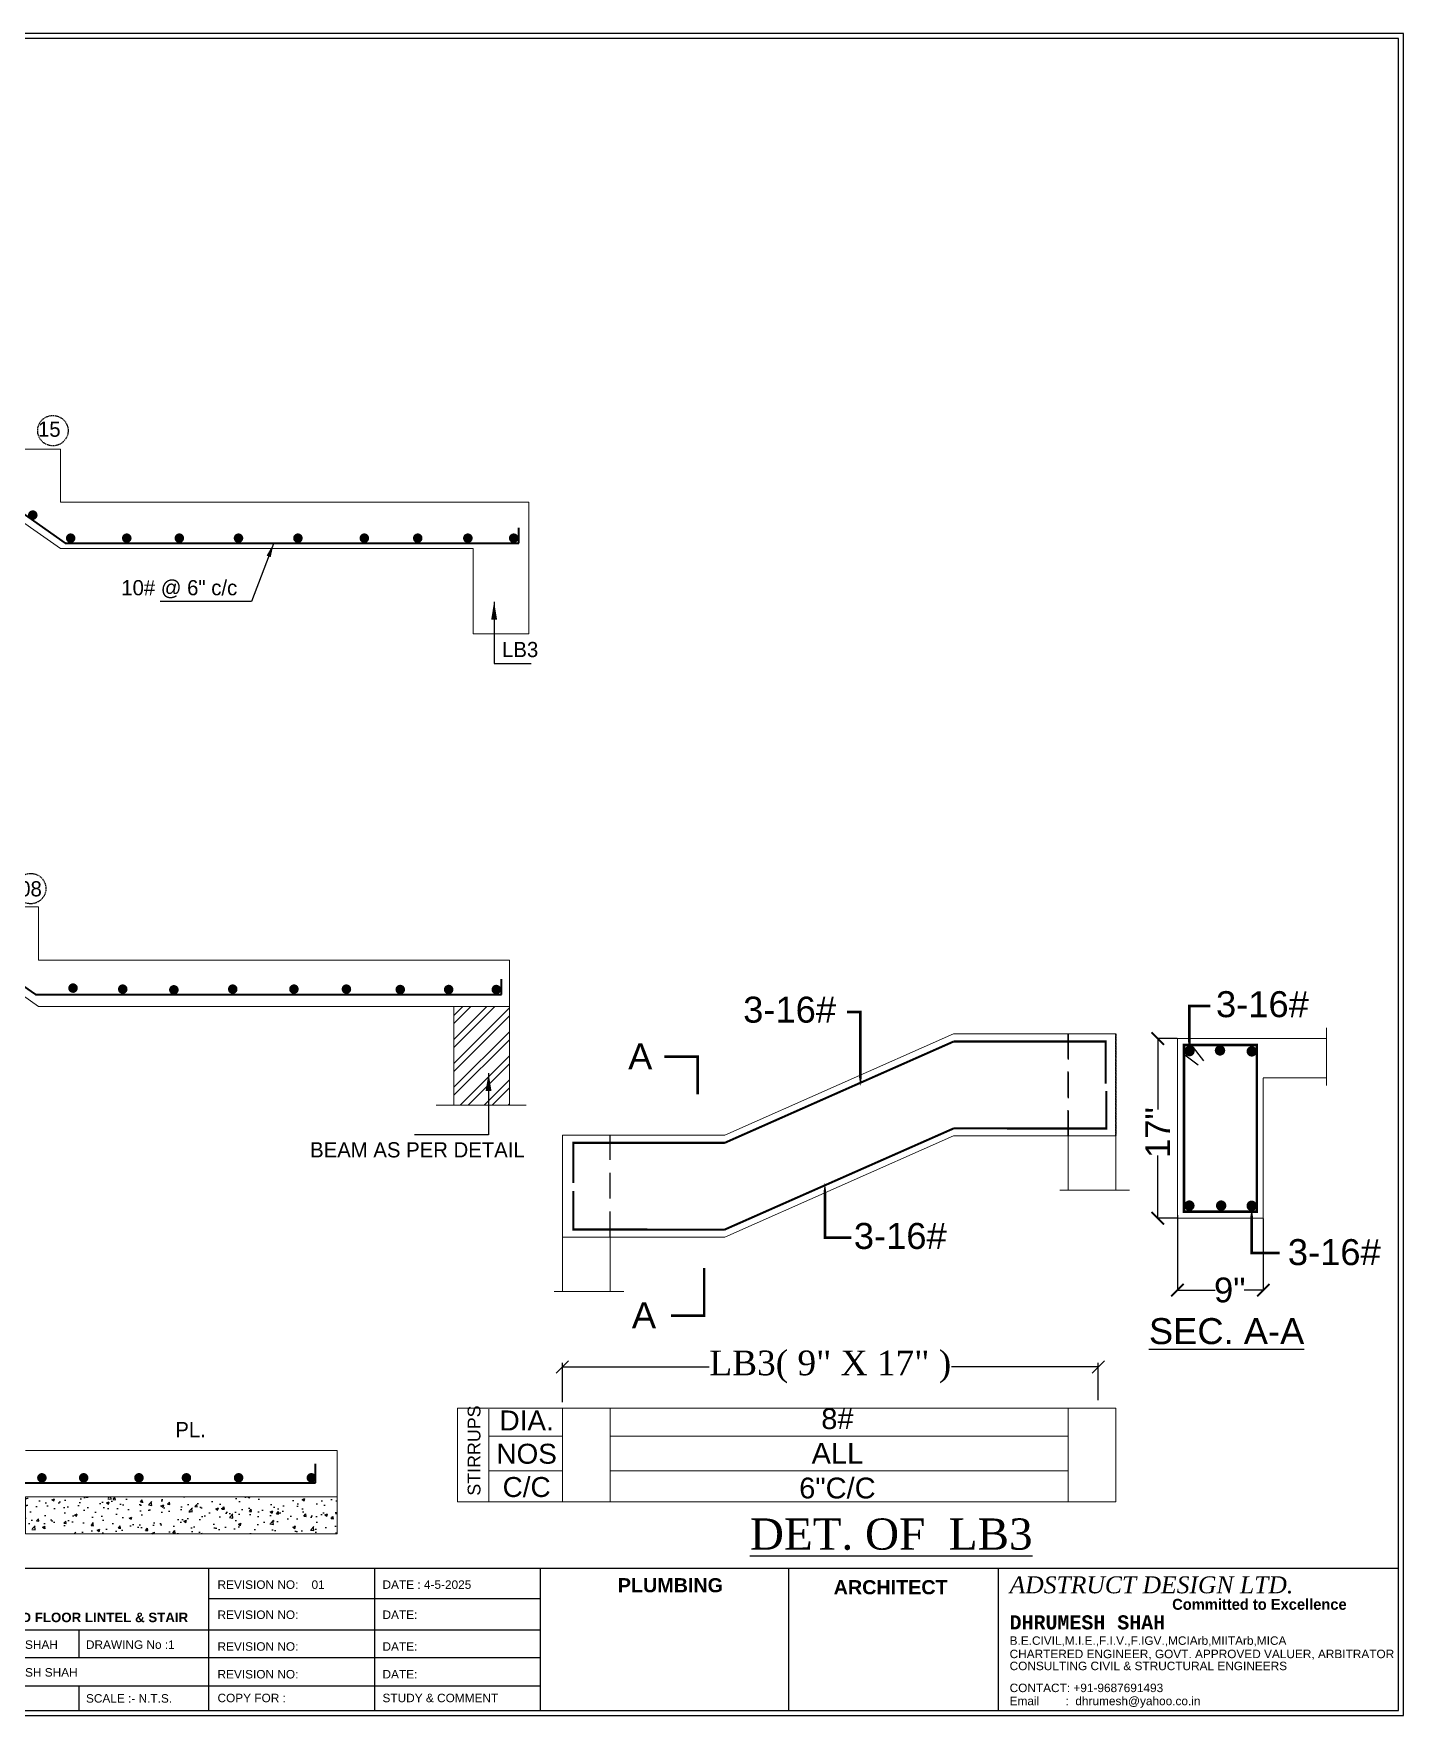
# Model space of a CAD drawing. Header units: millimetres. Extents: x 56222 to 120458, y -162468 to -121287.
# Drawn here: x 118305.6 to 118637.1, y -160230.3 to -159823.1 of the extents above; entities that cross this region are included whole.
import ezdxf

# ---------------------------------------------------------------- set-up
doc = ezdxf.new("R2010")
doc.units = ezdxf.units.MM
doc.header["$MEASUREMENT"] = 0
doc.header["$PDMODE"] = 35
for name, pattern in [('DASHED2', [0.375, 0.25, -0.125]), ('HIDDEN', [0.375, 0.25, -0.125]), ('TEXT', [0.125, 0, -0.125])]:
    doc.linetypes.add(name, pattern=pattern)
doc.layers.get('Defpoints').update_dxf_attribs({"color": 220})
doc.layers.add('0 @ 1', color=7, linetype='Continuous')
doc.layers.add('BASE', color=2, linetype='Continuous')
for name, color, linetype, lineweight in [('BEAM', 160, 'HIDDEN', 25), ('BM', 7, 'Continuous', 18), ('DIMENSION', 86, 'Continuous', 25), ('footing', 160, 'Continuous', 25), ('REINF.', 6, 'Continuous', 40), ('STAIR', 182, 'Continuous', 18), ('STEEL', 181, 'Continuous', 25), ('STR.TEXT.', 1, 'Continuous', 25), ('TEXT', 1, 'TEXT', 9), ('wall', 7, 'Continuous', 30)]:
    doc.layers.add(name, color=color, linetype=linetype, lineweight=lineweight)
doc.styles.add('arial', font='GOTHIC.TTF')
doc.styles.add('Dime _ Feet only', font='arial.ttf', dxfattribs={"height": 0.23})
doc.styles.add('KIRAN', font='times.ttf')
doc.styles.add('R1', font='times.ttf')
doc.styles.add('S1', font='times.ttf', dxfattribs={"height": 6.5})
doc.styles.add('style2', font='arial.ttf', dxfattribs={"height": 6})
doc.styles.add('VINAY', font='swiss.ttf')
doc.linetypes.add('ZIGZAG', pattern='A,0.0001,-0.2,[131,ltypeshp.shx,S=0.2,R=0,X=-0.2,Y=0],-0.4,[131,ltypeshp.shx,S=0.2,R=180,X=0.2,Y=0],-0.2', length=0.8001)
doc.dimstyles.new('Dime _ Feet only', dxfattribs={"dimtxt": 0.23, "dimasz": 0.1, "dimexe": 0.1, "dimexo": 0.1, "dimgap": 0.06, "dimtad": 0, "dimlfac": 39.375, "dimrnd": 1, "dimzin": 1, "dimdsep": 46, "dimlunit": 4, "dimtxsty": 'Dime _ Feet only', "dimblk": 'ARCHTICK', "dimcen": 0, "dimdle": 0.1, "dimclrd": 256, "dimclre": 256, "dimazin": 0, "dimtfac": 1, "dimtofl": 0, "dimtmove": 0, "dimatfit": 3, "dimldrblk": 'ARCHTICK', "dimfxl": 4.5, "dimfrac": 1, "dimtolj": 1, "dimtzin": 0, "dimarcsym": 1})
doc.dimstyles.new('KIRAN', dxfattribs={"dimtxt": 4, "dimasz": 3, "dimexe": 1, "dimexo": 2, "dimgap": 1, "dimtad": 0, "dimdec": 1, "dimzin": 0, "dimdsep": 46, "dimlunit": 4, "dimtxsty": 'KIRAN', "dimblk": 'OBLIQUE', "dimcen": 6, "dimclrd": 11, "dimclre": 11, "dimclrt": 6, "dimadec": 0, "dimazin": 0, "dimtfac": 1, "dimtdec": 1, "dimtofl": 0, "dimtmove": 0, "dimatfit": 3, "dimfxl": 1, "dimtolj": 1, "dimtzin": 0, "dimarcsym": 0})
doc.dimstyles.new('STAIRCASE DETAILS', dxfattribs={"dimtxt": 3.5, "dimasz": 4.5, "dimexe": 1, "dimexo": 1, "dimgap": 1, "dimtad": 1, "dimzin": 0, "dimdsep": 46, "dimlunit": 4, "dimtxsty": 'arial', "dimblk": 'OBLIQUE', "dimcen": 0.125, "dimclrd": 256, "dimclre": 256, "dimclrt": 256, "dimadec": 0, "dimazin": 0, "dimtfac": 1, "dimtofl": 0, "dimtmove": 0, "dimatfit": 3, "dimfxl": 0.18, "dimtolj": 1, "dimtzin": 0, "dimlwd": -1, "dimlwe": -1, "dimarcsym": 1})
doc.dimstyles.get("Standard").update_dxf_attribs({"dimtxt": 18, "dimasz": 6, "dimexe": 4.5, "dimexo": 9.0625, "dimgap": 0.09, "dimtad": 0, "dimdec": 0, "dimzin": 0, "dimdsep": 46, "dimlunit": 4, "dimtxsty": 'R1', "dimblk": 'OBLIQUE', "dimcen": 0.09, "dimadec": 0, "dimazin": 0, "dimtfac": 1, "dimtdec": 0, "dimtofl": 0, "dimtmove": 0, "dimatfit": 3, "dimfxl": 1, "dimtolj": 1, "dimtzin": 0, "dimarcsym": 0})

# ---------------------------------------------------------------- blocks, each defined once
blk = doc.blocks.new('A$Cfb52c977')
for p, q in [((2.31, 71.62), (1154.27, 71.62)), ((574.85, 2.31), (574.85, 71.62)), ((655.64, 71.62), (655.64, 2.31)), ((736.44, 2.31), (736.44, 71.62)), ((857.41, 2.31), (857.41, 71.62)), ((959.22, 71.62), (959.22, 2.31)), ((574.85, 56.96), (736.44, 56.96)), ((736.44, 41.48), (416.01, 41.48)), ((511.63, 41.48), (511.63, 27.97)), ((736.44, 27.97), (416.01, 27.97)), ((736.44, 14.22), (416.01, 14.22)), ((511.63, 14.22), (511.63, 2.31))]:
    blk.add_line(p, q)
for points in [[(0, 0), (1156.58, 0), (1156.58, 819.14), (0, 819.14)], [(2.31, 2.31), (1154.27, 2.31), (1154.27, 816.83), (2.31, 816.83)]]:
    blk.add_lwpolyline(points, close=True)
at = {"insert": (423.66, 65.46), "char_height": 4.6295, "width": 241.8627, "attachment_point": 1, "style": 'style2'}
blk.add_mtext('{\\fArial CE|b0|i0|c0|p34;\\C7;DWG.TITLE :-\\P\\P\\fArial CE|b1|i0|c0|p34;DETAIL OF GROUND FLOOR LINTEL & STAIR }', dxfattribs=at)
at = {"attachment_point": 1, "style": 'style2'}
for s, width, gutter_width, insert, char_height in [('\\pi-16.49954,l16.49954,t16.49954;{\\fArial CE|b0|i0|c0|p34;REVISION NO:    01}', 63.16, 12.57, (579.13, 65.75), 4.1249), ('\\pi-16.49954,l16.49954,t16.49954;{\\fArial CE|b0|i0|c0|p34;DATE : 4-5-2025}', 63.16, 12.57, (659.47, 65.75), 4.1249), ('{\\fArial CE|b1|i0|c0|p34;PLUMBING}', 67.8627, 13.5, (774.06, 66.83), 6.8748), ('{\\fArial CE|b1|i0|c0|p34;ARCHITECT}', 67.8627, 13.5, (879.18, 65.86), 6.8748), ('{\\fDutch801 XBd BT|b0|i1|c0|p18;ADSTRUCT DESIGN LTD.}', 228.171, 13.5, (964.85, 67.71), 8.2498), ('\\pi-16.49954,l16.49954,t16.49954;{\\fArial CE|b0|i0|c0|p34;REVISION NO: }', 63.16, 12.57, (579.13, 51.08), 4.1249), ('\\pi-16.49954,l16.49954,t16.49954;{\\fArial CE|b0|i0|c0|p34;DATE:}', 63.16, 12.57, (659.47, 51.08), 4.1249), ('{\\fScript MT Bold|b0|i0|c0|p66;Committed to Excellence}', 116.2211, 13.5, (1044.02, 56.75), 5.3425), ('{\\fLucida Console|b1|i0|c0|p49;DHRUMESH SHAH}', 130.3591, 13.5, (964.85, 48.74), 6.8748), ('{\\fArial CE|b0|i0|c0|p34;DEALT BY: DHRUMESH SHAH}', 92.8645, 13.5, (419.44, 36.52), 4.1249), ('{\\fArial CE|b0|i0|c0|p34;DRAWING No :1}', 67.8627, 13.5, (515.07, 36.52), 4.1249), ('\\pi-16.49954,l16.49954,t16.49954;{\\fArial CE|b0|i0|c0|p34;REVISION NO: }', 63.16, 12.57, (579.13, 35.61), 4.1249), ('\\pi-16.49954,l16.49954,t16.49954;{\\fArial CE|b0|i0|c0|p34;DATE:}', 63.16, 12.57, (659.47, 35.61), 4.1249), ('{\\fArial CE|b0|i0|c0|p34;CHECKED BY: DHRUMESH SHAH}', 121.9325, 13.5, (419.44, 23.01), 4.1249), ('\\pi-16.49954,l16.49954,t16.49954;{\\fArial CE|b0|i0|c0|p34;REVISION NO: }', 63.16, 12.57, (579.13, 22.1), 4.1249), ('\\pi-16.49954,l16.49954,t16.49954;{\\fArial CE|b0|i0|c0|p34;DATE:}', 63.16, 12.57, (659.47, 22.1), 4.1249), ('{\\fArial CE|b0|i0|c0|p34;SCALE :- N.T.S.}', 67.8627, 13.5, (515.07, 10.33), 4.1249), ('\\pi-16.49954,l16.49954,t16.49954;{\\fArial CE|b0|i0|c0|p34;COPY FOR :}', 63.16, 12.57, (579.13, 10.54), 4.1249), ('\\pi-16.49954,l16.49954,t16.49954;{\\fArial CE|b0|i0|c0|p34;STUDY & COMMENT}', 63.16, 12.57, (659.47, 10.54), 4.1249)]:
    blk.add_mtext_dynamic_manual_height_columns(s, width=width, gutter_width=gutter_width, heights=[0], dxfattribs=dict(at, insert=insert, char_height=char_height))
at = {"layer": '0 @ 1', "char_height": 4.1249, "attachment_point": 1, "style": 'style2'}
for s, width, insert in [('{\\fArial CE|b0|i0|c0|p34;B.E.CIVIL,M.I.E.,F.I.V.,F.IGV.,MCIArb,MIITArb,MICA}', 101.2088, (964.85, 38.48)), ('{\\fArial CE|b0|i0|c0|p34;CHARTERED ENGINEER, GOVT. APPROVED VALUER, ARBITRATOR}', 233.0207, (964.85, 31.99)), ('{\\fArial CE|b0|i0|c0|p34;CONSULTING CIVIL & STRUCTURAL ENGINEERS}', 228.8667, (964.85, 26.14)), ('{\\fArial CE|b0|i0|c0|p34;CONTACT: +91-9687691493}', 131.1243, (964.85, 15.45)), ('{\\fArial CE|b0|i0|c0|p34;Email        :  dhrumesh@yahoo.co.in}', 131.1243, (964.85, 9.07))]:
    blk.add_mtext_dynamic_manual_height_columns(s, width=width, gutter_width=13.5, heights=[0], dxfattribs=dict(at, insert=insert))
blk = doc.blocks.new('_Oblique')
at = {"layer": 'wall', "color": 0, "lineweight": -2}
blk.add_line((-0.5, -0.5), (0.5, 0.5), dxfattribs=at)
blk = doc.blocks.new('*D405')
at = {"layer": 'Defpoints', "color": 0, "transparency": 16777216}
for p in [(118563.29, -160145.92), (118433.58, -160156.47), (118563.29, -160155.94)]:
    blk.add_point(p, dxfattribs=at)
at = {"layer": 'STEEL', "color": 11, "lineweight": -2, "transparency": 16777216}
for p, q in [((118433.58, -160154.47), (118433.58, -160144.92)), ((118433.58, -160145.92), (118469.1, -160145.92)), ((118563.29, -160145.92), (118527.77, -160145.92)), ((118563.29, -160153.94), (118563.29, -160144.92))]:
    blk.add_line(p, q, dxfattribs=at)
at = {"layer": 'STEEL', "color": 11, "lineweight": -2, "transparency": 16777216, "xscale": 3, "yscale": 3, "zscale": 3, "rotation": 180}
blk.add_blockref('_Oblique', (118433.58, -160145.92), dxfattribs=at)
at = {"layer": 'STEEL', "color": 11, "lineweight": -2, "transparency": 16777216, "xscale": 3, "yscale": 3, "zscale": 3}
blk.add_blockref('_Oblique', (118563.29, -160145.92), dxfattribs=at)
at = {"layer": 'STEEL', "color": 6, "lineweight": 25, "transparency": 16777216, "insert": (118498.43, -160145.92), "char_height": 6, "attachment_point": 5, "style": 'KIRAN'}
blk.add_mtext('\\A1;{\\H0.9962x;LB3( 9" X 17" ) }', dxfattribs=at)
blk = doc.blocks.new('_ArchTick')
at = {"color": 0, "linetype": 'ByBlock', "const_width": 0.15}
blk.add_lwpolyline([(-0.5, -0.5), (0.5, 0.5)], dxfattribs=at)
blk = doc.blocks.new('*D403')
at = {"layer": 'Defpoints', "color": 0, "transparency": 16777216}
for p in [(118582.46, -160066.44), (118577.68, -160109.92), (118582.46, -160109.92)]:
    blk.add_point(p, dxfattribs=at)
at = {"layer": 'DIMENSION', "lineweight": -2, "transparency": 16777216}
for p, q in [((118582.36, -160066.44), (118577.58, -160066.44)), ((118577.68, -160066.34), (118577.68, -160083.63)), ((118577.68, -160110.02), (118577.68, -160094.75)), ((118582.36, -160109.92), (118577.58, -160109.92))]:
    blk.add_line(p, q, dxfattribs=at)
at = {"layer": 'DIMENSION', "lineweight": -2, "transparency": 16777216, "xscale": 3, "yscale": 3, "zscale": 3}
for p, rotation in [((118577.68, -160066.44), 90), ((118577.68, -160109.92), 270)]:
    blk.add_blockref('_ArchTick', p, dxfattribs=dict(at, rotation=rotation))
at = {"layer": 'DIMENSION', "color": 0, "transparency": 16777216, "insert": (118577.68, -160089.19), "char_height": 0.23, "attachment_point": 5, "rotation": 90, "style": 'Dime _ Feet only'}
blk.add_mtext('\\A1;{\\H26.09x;17"}', dxfattribs=at)
blk = doc.blocks.new('*D404')
at = {"layer": 'Defpoints', "color": 0, "transparency": 16777216}
for p in [(118582.46, -160109.08), (118603.23, -160109.91), (118603.23, -160127.32)]:
    blk.add_point(p, dxfattribs=at)
at = {"layer": 'DIMENSION', "lineweight": -2, "transparency": 16777216}
for p, q in [((118582.46, -160109.18), (118582.46, -160127.42)), ((118603.23, -160110.01), (118603.23, -160127.42)), ((118582.36, -160127.32), (118591.6, -160127.32)), ((118603.33, -160127.32), (118598.62, -160127.32))]:
    blk.add_line(p, q, dxfattribs=at)
at = {"layer": 'DIMENSION', "lineweight": -2, "transparency": 16777216, "xscale": 3, "yscale": 3, "zscale": 3, "rotation": 180}
blk.add_blockref('_ArchTick', (118582.46, -160127.32), dxfattribs=at)
at = {"layer": 'DIMENSION', "lineweight": -2, "transparency": 16777216, "xscale": 3, "yscale": 3, "zscale": 3}
blk.add_blockref('_ArchTick', (118603.23, -160127.32), dxfattribs=at)
at = {"layer": 'DIMENSION', "color": 0, "transparency": 16777216, "insert": (118595.11, -160127.32), "char_height": 0.23, "attachment_point": 5, "style": 'Dime _ Feet only'}
blk.add_mtext('\\A1;{\\H26.09x;9\\H1x;"}', dxfattribs=at)
blk = doc.blocks.new('A$Cd35dc4b7')
at = {"ltscale": 5}
h = blk.add_hatch(dxfattribs=at)
h.set_pattern_fill('AR-CONC', color=256, scale=1.262195)
h.set_pattern_definition([(50, (-116220.405, 22846.937), (9.0532226, -0.79205435), [0.9466463, -10.4131093]), (355, (-116220.405, 22846.937), (-1.7513125, 9.494132), [0.75731704, -8.3304874]), (100.4514445, (-116219.651, 22846.871), (7.3019101, 8.70207754), [0.80452556, -8.8497811]), (46.1842, (-116220.405, 22849.462), (13.4706674, -2.0891762), [1.4199694, -15.619664]), (96.635635, (-116219.283, 22849.287), (11.797257, 12.2952769), [1.206789, -13.2746792]), (351.184164, (-116220.405, 22849.462), (11.797257, 12.2952769), [1.1359756, -12.4957311]), (21, (-116219.143, 22848.8304), (7.53413135, -5.08183577), [0.9466463, -10.4131093]), (326, (-116219.143, 22848.83), (3.0711141, 9.1528081), [0.75731704, -8.3304874]), (71.451445, (-116218.515, 22848.407), (10.6052454, 4.0709723), [0.8045255, -8.8497811]), (37.5, (-116220.4053, 22846.937), (0.15348109, 4.20176979), [0, -8.22951182, 0, -8.45670693, 0, -8.3620423]), (7.5, (-116220.4053, 22846.937), (3.32045072, 4.97824516), [0, -4.82158515, 0, -8.04018256, 0, -3.18704254]), (327.5, (-116223.22, 22846.937), (6.73788044, -0.28468648), [0, -3.15548766, 0, -9.8451215, 0, -13.06371892]), (317.5, (-116224.482, 22846.937), (7.36094705, 1.26352015), [0, -4.10213396, 0, -6.53817043, 0, -9.27713372])])
h.paths.add_polyline_path([(270.88, -454.21), (270.88, -466.46), (374.42, -466.46), (374.42, -454.21)])
at = {"layer": 'BEAM', "true_color": 0x139b48}
h = blk.add_hatch(dxfattribs=at)
h.set_pattern_fill('ANSI32', color=114, scale=15)
h.set_pattern_definition([(45, (-117811.4785, 159523.737), (-3.97747564, 3.97747564), []), (45, (-117808.827, 159523.737), (-3.97747564, 3.97747564), [])])
h.paths.add_polyline_path([(431.61, -291.28), (413.19, -291.28), (413.19, -324.02), (431.61, -324.02)])
for centre in [(279.96, -99.91), (272.58, -252.08)]:
    blk.add_circle(centre, 5.05)
at = {"layer": 'REINF.'}
for p, q in [((92.83, -3.06), (284.08, -137.32)), ((434.76, -137.32), (434.76, -132.25)), ((284.08, -137.32), (434.76, -137.32)), ((85.45, -155.23), (274.14, -287.31)), ((428.98, -287.31), (428.98, -282.24)), ((274.14, -287.31), (428.98, -287.31)), ((367.2, -449.51), (367.2, -443.24)), ((268.83, -449.51), (367.2, -449.51))]:
    blk.add_line(p, q, dxfattribs=at)
at = {"layer": 'REINF.', "const_width": 1.58}
for points in [[(274.07, -127.97, -1), (272.49, -127.97, -1)], [(274.06, -127.89, -1.049952), (272.49, -127.97, -0.952424)], [(286.64, -135.64, -1), (285.07, -135.64, -1)], [(286.64, -135.56, -1.049952), (285.07, -135.64, -0.952424)], [(305.29, -135.64, -1), (303.71, -135.64, -1)], [(305.29, -135.56, -1.049952), (303.71, -135.64, -0.952424)], [(322.76, -135.64, -1), (321.18, -135.64, -1)], [(322.76, -135.56, -1.049952), (321.18, -135.64, -0.952424)], [(342.4, -135.64, -1), (340.83, -135.64, -1)], [(342.4, -135.56, -1.049952), (340.83, -135.64, -0.952424)], [(362.16, -135.64, -1), (360.58, -135.64, -1)], [(362.15, -135.56, -1.049952), (360.58, -135.64, -0.952424)], [(384.21, -135.64, -1), (382.63, -135.64, -1)], [(384.2, -135.56, -1.049952), (382.63, -135.64, -0.952424)], [(401.96, -135.64, -1), (400.38, -135.64, -1)], [(401.95, -135.56, -1.049952), (400.38, -135.64, -0.952424)], [(418.61, -135.64, -1), (417.03, -135.64, -1)], [(418.61, -135.56, -1.049952), (417.03, -135.64, -0.952424)], [(433.84, -135.65, -1), (432.26, -135.65, -1)], [(433.83, -135.58, -1.049952), (432.26, -135.65, -0.952424)], [(287.44, -285.15, -1), (285.86, -285.15, -1)], [(287.44, -285.08, -1.049952), (285.86, -285.15, -0.952424)], [(303.96, -285.5, -1), (302.38, -285.5, -1)], [(303.95, -285.42, -1.049952), (302.38, -285.5, -0.952424)], [(320.94, -285.73, -1), (319.36, -285.73, -1)], [(320.93, -285.65, -1.049952), (319.36, -285.73, -0.952424)], [(340.5, -285.5, -1), (338.92, -285.5, -1)], [(340.49, -285.43, -1.049952), (338.92, -285.5, -0.952424)], [(360.83, -285.5, -1), (359.25, -285.5, -1)], [(360.82, -285.43, -1.049952), (359.25, -285.5, -0.952424)], [(378.27, -285.5, -1), (376.69, -285.5, -1)], [(378.26, -285.43, -1.049952), (376.69, -285.5, -0.952424)], [(396.15, -285.64, -1), (394.57, -285.64, -1)], [(396.15, -285.56, -1.049952), (394.57, -285.64, -0.952424)], [(412.24, -285.64, -1), (410.66, -285.64, -1)], [(412.24, -285.56, -1.049952), (410.66, -285.64, -0.952424)], [(428.06, -285.64, -1), (426.48, -285.64, -1)], [(428.05, -285.56, -1.049952), (426.48, -285.64, -0.952424)], [(277.09, -447.89, -1), (275.52, -447.89, -1)], [(277.09, -447.82, -1.049952), (275.52, -447.89, -0.952424)], [(290.97, -447.89, -1), (289.39, -447.89, -1)], [(309.34, -447.89, -1), (307.76, -447.89, -1)], [(325.11, -447.89, -1), (323.54, -447.89, -1)], [(342.45, -447.89, -1), (340.87, -447.89, -1)], [(366.62, -447.89, -1), (365.05, -447.89, -1)]]:
    blk.add_lwpolyline(points, format="xyb", close=True, dxfattribs=at)
at = {"layer": 'STAIR'}
for p, q in [((282.53, -139.1), (101.84, -12.62)), ((257.28, -106.02), (282.53, -106.02)), ((258.21, -106.02), (282.53, -106.02)), ((282.53, -106.02), (282.53, -123.7)), ((282.53, -123.7), (363.05, -123.7)), ((282.53, -123.7), (363.05, -123.7)), ((363.05, -123.7), (438.06, -123.7)), ((438.06, -123.7), (438.06, -167.38)), ((282.53, -139.1), (419.64, -139.1)), ((419.64, -139.1), (419.64, -167.38)), ((419.64, -167.38), (419.64, -139.1)), ((419.64, -167.38), (419.64, -143.71)), ((438.06, -167.38), (438.06, -143.71)), ((275.15, -291.28), (94.46, -164.8)), ((419.64, -167.38), (438.06, -167.38)), ((419.64, -167.38), (438.06, -167.38)), ((438.06, -167.38), (419.64, -167.38)), ((438.06, -167.38), (419.64, -167.38)), ((249.9, -258.2), (275.15, -258.2)), ((250.83, -258.2), (275.15, -258.2)), ((275.15, -258.2), (275.15, -275.87)), ((275.15, -275.87), (356.59, -275.87)), ((276.07, -275.87), (356.59, -275.87)), ((356.59, -275.87), (431.61, -275.87)), ((431.61, -275.87), (431.61, -291.28)), ((431.61, -291.28), (431.61, -289.33)), ((275.15, -291.28), (431.61, -291.28)), ((413.19, -324.02), (413.19, -291.28)), ((431.61, -291.28), (431.61, -324.02)), ((413.19, -324.02), (413.19, -300.35)), ((437.24, -324.02), (407.3, -324.02)), ((431.61, -324.02), (413.19, -324.02)), ((270.88, -438.8), (374.42, -438.8)), ((374.42, -438.8), (374.42, -454.21)), ((270.88, -454.21), (374.42, -454.21))]:
    blk.add_line(p, q, dxfattribs=at)
blk.add_lwpolyline([(270.88, -454.21), (374.42, -454.21), (374.42, -466.46), (270.88, -466.46)], close=True, dxfattribs=at)
at = {"layer": 'TEXT', "style": 'arial'}
for s, height, p in [('15', 5.049, (275.01, -101.95)), ('10# @ 6" c/c', 5.0488, (302.68, -154.62)), ('LB3', 5.049, (429.2, -175.17)), ('08', 5.049, (268.77, -254.68)), ('BEAM AS PER DETAIL', 5.0488, (365.42, -341.42)), ('PL.', 5.049, (320.64, -434.39))]:
    blk.add_text(s, height=height, dxfattribs=at).set_placement(p)
at = {"layer": 'DIMENSION'}
for points, dimstyle in [([(353.25, -137.5), (345.92, -156.69), (315.65, -156.69)], 'STAIRCASE DETAILS'), ([(426.54, -156.75), (426.58, -177.31), (438.87, -177.31)], 'Standard'), ([(426.54, -156.75), (426.58, -177.31), (438.87, -177.31)], 'Standard'), ([(424.71, -313.39), (424.66, -333.95), (400.09, -333.95)], 'Standard'), ([(424.71, -313.39), (424.66, -333.95), (400.09, -333.95)], 'Standard')]:
    blk.add_leader(points, dimstyle=dimstyle, dxfattribs=at)

msp = doc.modelspace()

# ---------------------------------------------------------------- linework, layer by layer
for p, q in [((118583.89303, -160070.09806), (118587.47918, -160072.74712)), ((118585.67836, -160067.89388), (118588.76557, -160071.85354))]:
    msp.add_line(p, q)
for points in [[(118585.35089, -160069.4555, 0, 1.88738, 0), (118585.35089, -160063.00645, 0.62913, 0.62913, 0), (118585.35089, -160058.51873, 0.62913, 0.62913, 0), (118590.38671, -160058.51873, 0.62913, 0.62913, 0)], [(118505.71375, -160078.01639, 0, 1.88738, 0), (118505.71375, -160071.56734, 0.62913, 0.62913, 0), (118505.71375, -160059.96604, 0.62913, 0.62913, 0), (118502.50174, -160059.96604, 0.62913, 0.62913, 0)], [(118497.11577, -160101.34262, 0, 1.88738, 0), (118497.11577, -160107.79167, 0.62913, 0.62913, 0), (118497.11577, -160114.65117, 0.62913, 0.62913, 0), (118503.53979, -160114.65117, 0.62913, 0.62913, 0)], [(118600.41534, -160107.38891, 0, 1.88738, 0), (118600.41534, -160113.83796, 0.62913, 0.62913, 0), (118600.41534, -160118.32567, 0.62913, 0.62913, 0), (118607.19472, -160118.32567, 0.62913, 0.62913, 0)]]:
    msp.add_lwpolyline(points, format="xyseb")
at = {"const_width": 0.62913}
for points in [[(118458.2648, -160070.80405), (118466.30451, -160070.80405), (118466.30451, -160079.95747)], [(118459.86348, -160133.51266), (118467.90319, -160133.51266), (118467.90319, -160121.93727)]]:
    msp.add_lwpolyline(points, dxfattribs=at)
at = {"layer": 'BASE', "linetype": 'DASHED2'}
for p, q in [((118567.56336, -160065.25253), (118567.56336, -160089.99814)), ((118567.56336, -160089.99814), (118567.56336, -160065.25253))]:
    msp.add_line(p, q, dxfattribs=at)
at = {"layer": 'BEAM', "ltscale": 25}
for p, q in [((118555.96416, -160065.25253), (118555.96416, -160089.99814)), ((118555.96416, -160089.99814), (118555.96416, -160065.25253)), ((118445.17817, -160114.53237), (118445.17817, -160089.78676))]:
    msp.add_line(p, q, dxfattribs=at)
at = {"layer": 'BM', "linetype": 'ByBlock'}
for p, q in [((118472.86224, -160089.78676), (118528.28009, -160065.25253)), ((118528.28009, -160065.25253), (118567.56336, -160065.25253)), ((118567.56336, -160089.99814), (118567.56336, -160065.25253)), ((118618.49893, -160063.84291), (118618.49893, -160077.75383)), ((118603.23297, -160066.43767), (118618.49893, -160066.43767)), ((118603.23297, -160075.89158), (118618.49893, -160075.89158)), ((118433.57897, -160089.78676), (118472.86224, -160089.78676)), ((118433.57897, -160089.78676), (118433.57897, -160114.53237)), ((118433.57897, -160114.53237), (118433.57897, -160089.78676)), ((118433.57897, -160089.78676), (118433.57897, -160114.53237)), ((118433.57897, -160114.53237), (118433.57897, -160089.78676)), ((118433.57897, -160114.53237), (118433.57897, -160089.78676)), ((118472.86224, -160114.53237), (118528.28009, -160089.99814)), ((118528.28009, -160089.99814), (118567.56336, -160089.99814)), ((118555.96416, -160089.99814), (118555.96416, -160103.11038)), ((118567.56336, -160089.99814), (118567.56336, -160103.11038)), ((118445.17817, -160114.53237), (118433.57897, -160114.53237)), ((118433.57897, -160114.53237), (118433.57897, -160127.64461)), ((118445.17817, -160114.53237), (118472.86224, -160114.53237)), ((118445.17817, -160114.53237), (118445.17817, -160127.64461)), ((118408.20013, -160155.93804), (118433.57897, -160155.93804)), ((118408.20013, -160155.93804), (118408.20013, -160178.58656)), ((118415.77376, -160156.14249), (118415.77376, -160178.58656)), ((118433.57897, -160155.93804), (118567.56336, -160155.93804)), ((118433.57897, -160155.93804), (118433.57897, -160178.58656)), ((118433.57897, -160155.93804), (118433.57897, -160178.58656)), ((118445.17817, -160155.93804), (118445.17817, -160178.58656)), ((118555.96416, -160155.93804), (118555.96416, -160178.58656)), ((118567.56336, -160155.93804), (118567.56336, -160178.58656)), ((118567.56336, -160155.93804), (118567.56336, -160178.58656)), ((118415.77376, -160162.66302), (118433.57897, -160162.66302)), ((118445.17817, -160162.66302), (118555.96416, -160162.66302)), ((118433.57897, -160171.07592), (118415.77376, -160171.07592)), ((118555.96416, -160171.07592), (118445.17817, -160171.07592)), ((118408.20013, -160178.58656), (118433.57897, -160178.58656)), ((118433.57897, -160178.58656), (118567.56336, -160178.58656))]:
    msp.add_line(p, q, dxfattribs=at)
at = {"layer": 'BM', "linetype": 'ZIGZAG', "ltscale": 3}
for p, q in [((118554.01278, -160103.11038), (118570.87813, -160103.11038)), ((118431.62759, -160127.64461), (118448.49294, -160127.64461))]:
    msp.add_line(p, q, dxfattribs=at)
at = {"layer": 'BM', "linetype": 'ByBlock'}
for points in [[(118582.45767, -160066.43767), (118603.23297, -160066.43767)], [(118582.45767, -160109.92115), (118582.45767, -160066.43767)], [(118603.23297, -160075.99158), (118603.23297, -160109.92115), (118582.45767, -160109.92115)]]:
    msp.add_lwpolyline(points, dxfattribs=at)
at = {"layer": 'STEEL'}
for p, q in [((118472.86224, -160091.67413), (118528.28009, -160067.13991)), ((118472.86224, -160112.67174), (118528.28009, -160088.17801))]:
    msp.add_line(p, q, dxfattribs=at)
for points, const_width in [([(118472.86224, -160091.67413), (118528.28009, -160067.13991)], 0.5033), ([(118528.28009, -160067.13991), (118565.06585, -160067.13991), (118565.06585, -160077.34829)], 0.5033), ([(118584.03048, -160068.01049), (118601.66015, -160068.01049), (118601.66015, -160108.34834), (118584.03048, -160108.34834), (118584.03048, -160068.01049)], 0.62913), ([(118528.28009, -160088.17801), (118565.22077, -160088.20501), (118565.22077, -160079.12799)], 0.5033), ([(118472.86224, -160112.67174), (118528.28009, -160088.17801)], 0.5033), ([(118436.25402, -160101.37184), (118436.25402, -160091.67413), (118472.86224, -160091.67413)], 0.5033), ([(118436.25402, -160103.32194), (118436.25402, -160112.64499), (118472.86224, -160112.67174)], 0.5033)]:
    msp.add_lwpolyline(points, dxfattribs=dict(at, const_width=const_width))
at = {"layer": 'STEEL', "const_width": 1.25825}
for points in [[(118584.72176, -160069.4555, 1), (118585.98001, -160069.4555, 1)], [(118592.12038, -160069.2963, 1), (118593.37863, -160069.2963, 1)], [(118599.81445, -160069.52757, 1), (118601.0727, -160069.52757, 1)], [(118584.69886, -160106.86814, -1), (118585.95711, -160106.86814, -1)], [(118592.40131, -160106.86814, -1), (118593.65956, -160106.86814, -1)], [(118599.79155, -160106.9057, -1), (118601.0498, -160106.9057, -1)]]:
    msp.add_lwpolyline(points, format="xyb", close=True, dxfattribs=at)

# ---------------------------------------------------------------- block references
at = {"layer": 'BEAM', "xscale": 0.7285286503666987, "yscale": 0.7285286503666987, "zscale": 0.7285286503666987}
msp.add_blockref('A$Cd35dc4b7', (118106.31035, -159846.46408), dxfattribs=at)
at = {"layer": 'footing', "xscale": 0.497028347728565, "yscale": 0.497028347728565, "zscale": 0.497028347728565}
msp.add_blockref('A$Cfb52c977', (118062.2719, -160230.27377), dxfattribs=at)

# ---------------------------------------------------------------- texts
at = {"layer": 'STR.TEXT.', "style": 'VINAY'}
msp.add_text('STIRRUPS', height=3.092278, rotation=90, dxfattribs=at).set_placement((118413.75243, -160177.08596))
for s, insert, char_height, width, attachment_point in [('3-16#', (118499.81414, -160056.27906), 6.291256, 115.3147044, 3), ('3-16#', (118591.78359, -160054.95414), 6.291256, 59.8438855, 1), ('A', (118455.36365, -160067.60309), 6.29126, 71.2327464, 3), ('3-16#', (118504.12218, -160111.06488), 6.291256, 86.2327464, 1), ('\\P3-16#', (118620.40881, -160104.49131), 6.291256, 71.2327464, 2), ('A', (118456.26068, -160130.24436), 6.29126, 71.2327464, 3), ('{\\LSEC. A-A}', (118575.55331, -160134.1027), 6.291256, 61.8844959, 1), ('DIA.\\PNOS\\PC/C', (118424.93679, -160156.46744), 4.831685, 68.3834365, 2), ('8#\\PALL\\P6"C/C', (118500.15028, -160155.93804), 5.033005, 125.0487853, 2)]:
    msp.add_mtext(s, dxfattribs=dict(at, insert=insert, char_height=char_height, width=width, attachment_point=attachment_point))
at = {"layer": 'STR.TEXT.', "insert": (118513.17509, -160182.59996), "char_height": 7.5495072, "attachment_point": 2, "style": 'S1'}
msp.add_mtext('{\\LDET. OF  LB3}', dxfattribs=at)

# ---------------------------------------------------------------- dimensions: what is measured, and where the dimension line sits
at = {"layer": 'DIMENSION'}
dim = msp.add_linear_dim(base=(118577.68203, -160109.92115), p1=(118582.45767, -160066.43767), p2=(118582.45767, -160109.92115), angle=90, text='{\\H26.09x;17"}', dimstyle='Dime _ Feet only', override={"dimtxt": 3, "dimasz": 3, "dimpost": '\\X'}, dxfattribs=at)
dim.commit()
dim.dimension.update_dxf_attribs({"geometry": '*D403', "text_midpoint": (118577.68203, -160089.18987), "dimtype": 160})
dim = msp.add_linear_dim(base=(118603.23297, -160127.32251), p1=(118582.45767, -160109.07687), p2=(118603.23297, -160109.91363), text='{\\H26.09x;9\\H1x;"}', dimstyle='Dime _ Feet only', override={"dimtxt": 3, "dimasz": 3, "dimpost": '\\X'}, dxfattribs=at)
dim.commit()
dim.dimension.update_dxf_attribs({"geometry": '*D404', "text_midpoint": (118595.11313, -160127.32251), "dimtype": 160})
at = {"layer": 'STEEL', "lineweight": 25}
dim = msp.add_linear_dim(base=(118563.28637, -160145.91567), p1=(118433.57897, -160156.46744), p2=(118563.28637, -160155.93804), text='{\\H0.9962x;LB3( 9" X 17" ) }', dimstyle='KIRAN', override={"dimtxt": 6}, dxfattribs=at)
dim.commit()
dim.dimension.update_dxf_attribs({"geometry": '*D405', "text_midpoint": (118498.43267, -160145.91567)})

doc.saveas('drawing.dxf')
